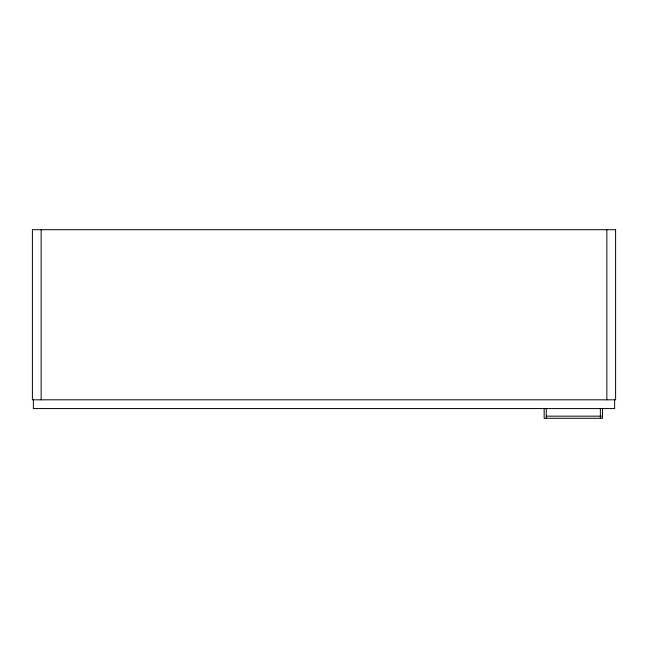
<?xml version="1.0" encoding="UTF-8"?>
<svg xmlns="http://www.w3.org/2000/svg" width="648" height="648" viewBox="0 0 648 648"><rect width="100%" height="100%" fill="white"/><g stroke="black" fill="none" stroke-linecap="round" stroke-linejoin="round"><path stroke-width="0.97" d="M546.167 416.162L601.474 416.162M614.628 399.816L614.628 408.564L33.372 408.564L33.372 399.816M606.852 229.716L606.852 399.816M602.478 408.564L602.478 418.284L544.158 418.284L544.158 408.564M600.356 408.564L600.356 418.284M546.28 408.564L546.28 418.284M41.148 229.716L41.148 399.816M615.6 229.716L32.4 229.716L32.4 399.816L615.6 399.816L615.6 229.716"/></g></svg>
